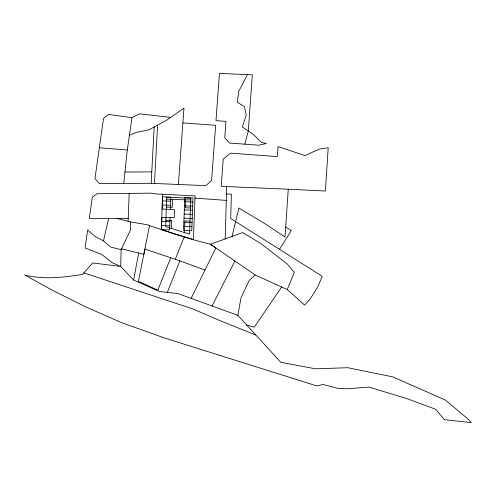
<?xml version="1.0" encoding="UTF-8"?>
<svg xmlns="http://www.w3.org/2000/svg" width="496" height="496" viewBox="0 0 496 496"><rect width="100%" height="100%" fill="white"/><g stroke="black" fill="none" stroke-linecap="round" stroke-linejoin="round"><path stroke-width="0.74" d="M121.098 249.686L120.714 266.451L133.61 280.035L159.78 291.574L177.835 293.527L237.875 315.363L280.823 362.322L315.549 368.801L347.814 367.71L392.851 376.892L445.402 400.074L468.038 419.064L471.2 422.58L444.366 419.697L435.835 409.336L406.168 398.35L368.95 387.109L346.444 388.814L337.286 388.225L322.995 384.474L316.739 385.913L163.494 337.652L121.284 322.536L85.889 306.981L52.303 290.234L24.8 275.013C43.778 279.887 63.463 277.363 82.534 274.424L92.74 262.954L120.714 266.451L112.375 262.744L101.562 254.374L85.095 248L87.662 229.933L95.3 236.635L103.515 240.882L110.459 246.977L121.098 249.686L130.69 229.561L130.38 221.923L116.727 218.376M225.178 239.016L226.678 186.57M162.545 194.072L161.429 229.623L193.421 239.68L195.046 195.914L156.352 193.955L150.685 193.155L96.993 193.762L92.306 197.259L89.299 218.438L128.228 218.352M128.117 221.34L129.165 193.415M170.091 217.62L169.632 229.927L161.429 229.623L161.882 217.316L174.177 217.775L174.48 209.566L162.186 209.107L162.645 196.8L170.853 197.104L170.395 209.417M171.48 228.476L171.777 220.435L165.869 220.218M172.558 199.398L172.267 207.309L166.352 207.086M184.475 232.562L184.903 220.925L189.999 221.117M185.69 199.801L185.392 207.793L190.489 207.985M170.55 117.416L139.593 113.813L131.967 117.701L108.438 114.396L103.521 118.383L94.965 178.579L99.522 183.656L151.168 183.309L154.213 126.951M154.448 183.452L157.604 125.104M288.263 189.224L221.204 186.335L223.206 159.142L230.448 153.159L277.314 156.6L278.045 146.611L304.916 155.564L319.728 148.992L328.209 147.752L325.401 191.016L288.269 189.224L285.008 236.958L263.016 222.462L238.892 208.041L232.029 236.518M178.362 184.481L183.973 108.066L166.96 120.007L148.943 129.822L136.518 132.389L129.437 135.172M123.752 183.495L127.292 149.984L131.967 117.701M237.875 315.363L240.951 297.96L249.128 280.55L255.093 274.933L287.252 289.552M133.61 280.035L138.682 253.041M130.38 221.923L148.056 224.843L149.532 225.637L138.434 281.257L157.821 290.21L170.692 257.759M103.515 240.882L108.655 218.395M244.819 144.169L248.304 131.025L252.315 74.834L219.455 73.42L215.983 120.646L225.978 121.377L224.775 137.758L229.425 143.04L258.999 145.21L266.389 143.48L261.318 142.426L253.561 134.565L242.377 127.032L246.289 114.88L244.385 106.64L237.373 102.343L238.731 91.289L247.529 74.481M175.274 259.309L184.202 236.914M167.307 292.386L179.874 260.859L205.003 270.047M190.991 298.623L215.841 247.944L210.434 244.243L197.625 240.938L174.35 233.957L149.532 225.637M212.009 306.125L234.924 261.02L210.434 244.243L242.637 232.556L261.014 243.654L287.314 264.07L294.32 272.316L287.252 289.552L304.618 305.133L310.298 298.772L317.688 287.048L322.276 276.315L230.69 218.5L231.39 194.165L226.467 194.023M279.502 249.296L291.301 230.578L285.684 227.038M281.647 287.004L254.305 327.118L246.692 325.091M124.961 172.019L151.782 171.889M166.65 199.212L190.786 199.962M162.496 200.905L170.698 201.209M184.63 201.729L192.839 202.033M162.341 205.009L170.55 205.313M184.481 205.828L192.684 206.131M184.326 209.932L192.535 210.236M184.177 214.036L192.38 214.34M184.022 218.141L192.231 218.445M161.733 221.421L169.936 221.724M183.867 222.239L192.076 222.549M161.578 225.525L169.787 225.829M183.718 226.343L191.921 226.647M151.168 183.309L205.828 185.665L211.594 180.426L215.642 125.321L182.881 122.915M194.965 198.115L226.288 200.384M99.343 147.796L127.292 149.984M121.495 248.856L143.995 254.336L145.006 249.104L179.874 260.859M83.898 272.893L192.603 308.847L219.139 320.292L255.688 335.011M234.924 261.02L255.093 274.933M166.718 197.247L165.627 226.641L189.515 234.149L190.855 198.146L166.718 197.247M184.785 197.625L183.563 230.448L191.772 230.752L192.987 197.929L184.785 197.625"/></g></svg>
